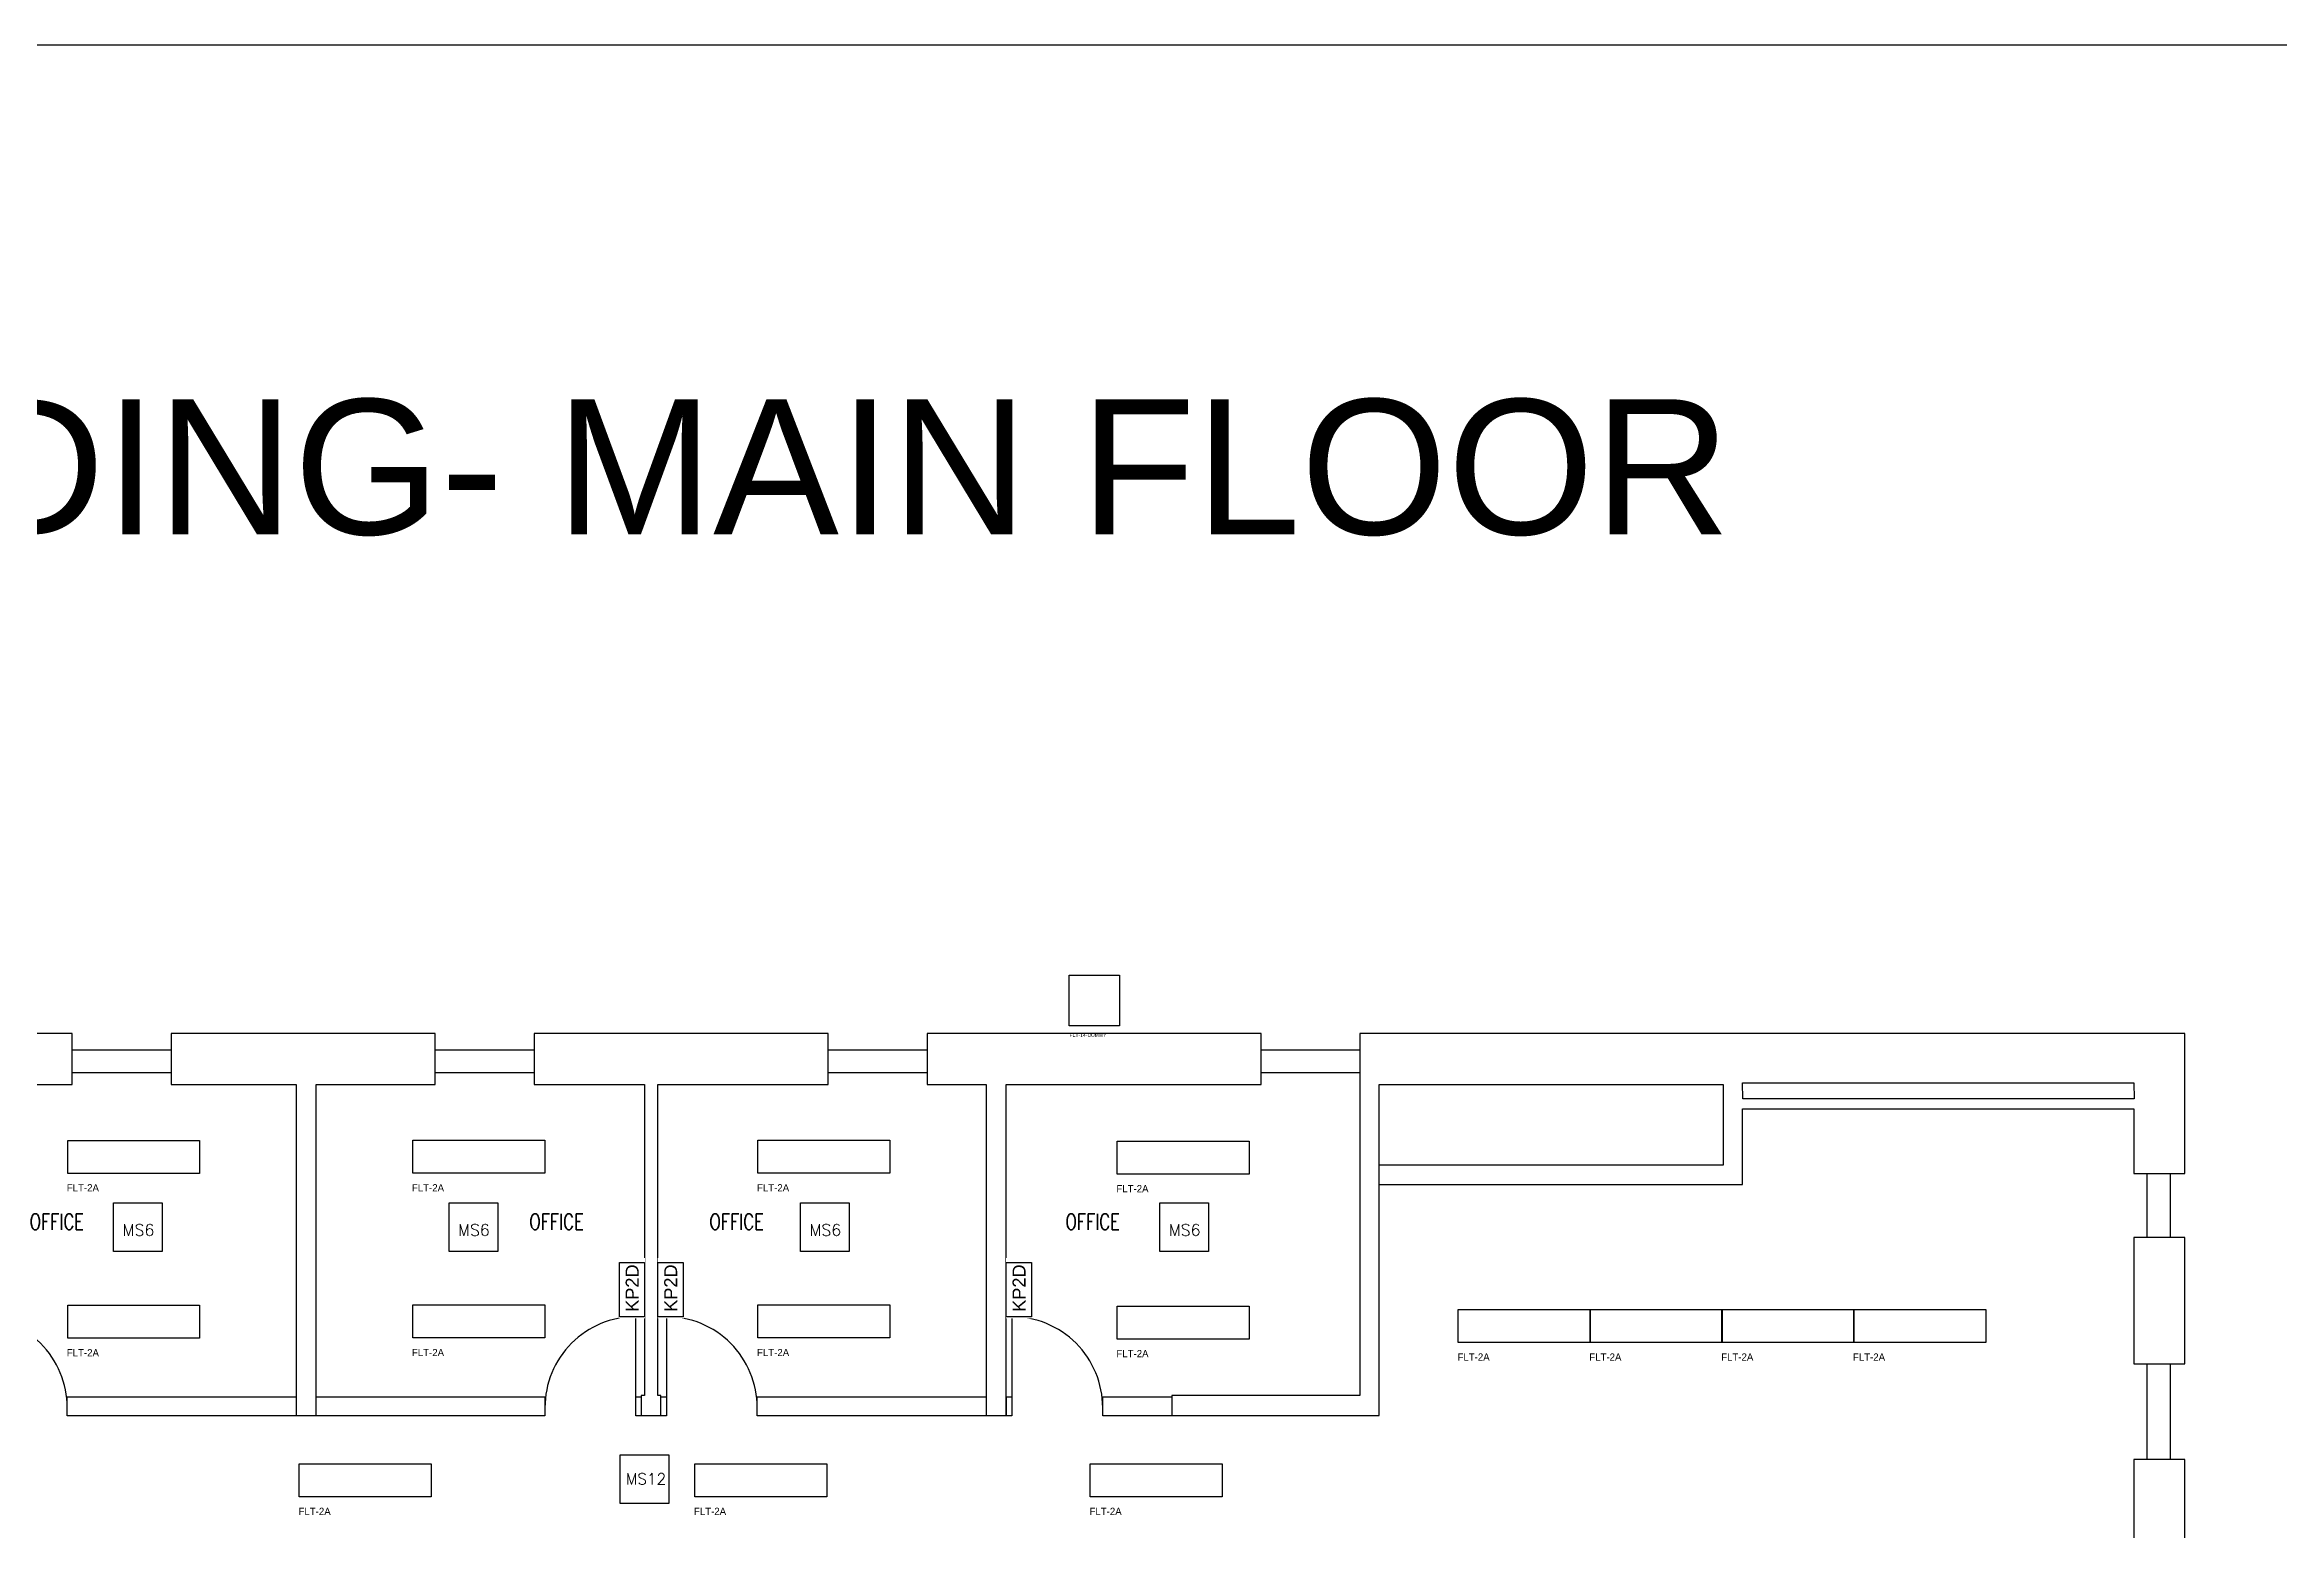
# Model space of a CAD drawing. Header units: feet. Extents: x 0 to 4382, y 0 to 3475.
# Drawn here: x 1939 to 3179, y 2651 to 3475 of the extents above; entities that cross this region are included whole.
import ezdxf
from ezdxf.enums import TextEntityAlignment as Align

# ---------------------------------------------------------------- set-up
doc = ezdxf.new("R2018")
doc.units = ezdxf.units.FT
doc.header["$MEASUREMENT"] = 0
doc.layers.get('0').update_dxf_attribs({"color": 255})
for name, color, linetype in [('FLT-FIXTURES', 3, 'Continuous'), ('FLT-NOTES', 7, 'Continuous'), ('FLT-PERIPHERALS', 6, 'Continuous')]:
    doc.layers.add(name, color=color, linetype=linetype)
doc.styles.add('MMM', font='arial.ttf')
doc.styles.add('SC-TEXT', font='romans.shx', dxfattribs={"width": 0.75})
doc.styles.add('SIMPLEX', font='simplex.shx')
doc.styles.get("Standard").update_dxf_attribs({"font": 'arial.ttf'})
doc.styles.add('Style-Arial', font='arial.ttf')

# ---------------------------------------------------------------- blocks, each defined once
blk = doc.blocks.new('FLT-2A')
at = {"layer": 'FLT-FIXTURES'}
blk.add_lwpolyline([(0, 18.3), (73.2, 18.3), (73.2, 0), (0, 0)], close=True, dxfattribs=at)
at = {"style": 'Style-Arial', "flags": 12}
blk.add_attdef('FLT-2A', text='', height=4, dxfattribs=at).set_placement((-0.5, -6.1), align=Align.TOP_LEFT)
blk = doc.blocks.new('FLT-14-DUMMY')
at = {"layer": 'FLT-FIXTURES'}
blk.add_lwpolyline([(0, 28), (28, 28), (28, 0), (0, 0)], close=True, dxfattribs=at)
blk.add_attdef('FLT-14-DUMMY', (0.2, -6.2), '', height=2)
blk = doc.blocks.new('FLT-MS6')
at = {"layer": 'FLT-PERIPHERALS'}
blk.add_lwpolyline([(0, 27), (27, 27), (27, 0), (0, 0)], close=True, dxfattribs=at)
at = {"layer": 'FLT-PERIPHERALS', "insert": (5, 15.2), "char_height": 6.41, "attachment_point": 1, "style": 'SIMPLEX'}
blk.add_mtext('MS6', dxfattribs=at)
blk = doc.blocks.new('FLT-MS12')
at = {"layer": 'FLT-PERIPHERALS'}
blk.add_lwpolyline([(0, 27), (27, 27), (27, 0), (0, 0)], close=True, dxfattribs=at)
at = {"layer": 'FLT-PERIPHERALS', "insert": (3.1, 16.8), "char_height": 6.21, "attachment_point": 1, "style": 'SIMPLEX'}
blk.add_mtext('MS12', dxfattribs=at)
blk = doc.blocks.new('FLT-KP2D')
at = {"layer": 'FLT-PERIPHERALS', "lineweight": 30, "insert": (2.7, 10.5), "char_height": 7.2, "attachment_point": 1, "bg_fill": 2}
blk.add_mtext('KP2D', dxfattribs=at)
at = {"layer": 'FLT-PERIPHERALS'}
blk.add_lwpolyline([(0, 14), (30, 14), (30, 0), (0, 0)], close=True, dxfattribs=at)

msp = doc.modelspace()

# ---------------------------------------------------------------- linework, layer by layer
for p, q in [((2078.6, 2714.6), (2089.7, 2714.6)), ((2270, 2714.6), (2281, 2714.6))]:
    msp.add_line(p, q)
for points in [[(0, 3475), (4381.8, 3475), (4381.8, 0), (0, 0)], [(2881.1, 2899.1), (3098.2, 2899.1), (3098.4, 2890.3), (2881.3, 2890.3)], [(3126.6, 2743.3), (3126.6, 2813.3), (3098.2, 2813.3), (3098.2, 2743.3)], [(3098.2, 2454.6), (3126.6, 2454.6), (3126.6, 2690.1), (3098.2, 2690.1)]]:
    msp.add_lwpolyline(points, close=True)
for points in [[(1951.5, 2719, 0.414214), (1901.1, 2769.4), (1901.1, 2714.4), (1898.1, 2714.4), (1898.1, 2725.6), (1896.3, 2725.6), (1896.3, 2898.1), (1954.3, 2898.1), (1954.3, 2926.5), (1834.1, 2926.5), (1834.1, 2898.1), (1888.9, 2898.1), (1888.9, 2725.6), (1887.1, 2725.6), (1887.1, 2714.4), (1884.1, 2714.4), (1884.1, 2769.4, 0.414214), (1833.7, 2719)], [(2334.4, 2719, 0.414214), (2284, 2769.4), (2284, 2714.4), (2281, 2714.4), (2281, 2725.6), (2279.3, 2725.6), (2279.3, 2898.1), (2373.8, 2898.1), (2373.8, 2926.5), (2210.6, 2926.5), (2210.6, 2898.1), (2271.9, 2898.1), (2271.9, 2725.6), (2270, 2725.6), (2270, 2714.4), (2267, 2714.4), (2267, 2769.4, 0.414214), (2216.6, 2719)], [(2526.1, 2719, 0.414214), (2475.7, 2769.4), (2475.7, 2714.4), (2472.7, 2714.4), (2472.7, 2724.9), (2475.7, 2724.9)]]:
    msp.add_lwpolyline(points, format="xyb")
for points in [[(2089.7, 2724.9), (2216.6, 2724.9), (2216.6, 2714.4), (2089.7, 2714.4), (2089.7, 2725.6), (2089.6, 2725.6), (2089.6, 2898.1), (2155.7, 2898.1), (2155.7, 2926.5), (2009.2, 2926.5), (2009.2, 2898.1), (2078.6, 2898.1), (2078.6, 2714.4), (1951.5, 2714.4), (1951.5, 2724.9), (2078.6, 2724.9)], [(2461.5, 2714.6), (2472.6, 2714.6), (2472.6, 2898.1), (2614, 2898.1), (2614, 2926.5), (2428.7, 2926.5), (2428.7, 2898.1), (2461.5, 2898.1), (2461.5, 2725.6), (2461.5, 2725.6), (2461.5, 2714.4), (2334.4, 2714.4), (2334.4, 2724.9), (2461.5, 2724.9)], [(2679.6, 2842.8), (2881.1, 2842.8), (2881.1, 2884.7), (3098.2, 2884.7), (3098.2, 2848.8), (3126.6, 2848.8), (3126.6, 2926.5), (2668.8, 2926.5), (2668.8, 2725.6), (2564.4, 2725.6), (2564.4, 2714.4), (2526.1, 2714.4), (2526.1, 2724.9), (2564.4, 2724.9)], [(1954.3, 2917.5), (2009.2, 2917.5)], [(2155.7, 2917.5), (2210.6, 2917.5)], [(2373.8, 2917.5), (2428.7, 2917.5)], [(2614, 2917.5), (2668.8, 2917.5)], [(2009.2, 2904.6), (1954.3, 2904.6)], [(2210.6, 2904.6), (2155.7, 2904.6)], [(2428.7, 2904.6), (2373.8, 2904.6)], [(2668.8, 2904.6), (2614, 2904.6)], [(2564.4, 2714.6), (2679.6, 2714.6), (2679.6, 2898.1), (2870.4, 2898.1), (2870.4, 2853.5), (2679.6, 2853.5)], [(3105.6, 2813.3), (3105.6, 2848.8)], [(3118.4, 2848.8), (3118.4, 2813.3)], [(3105.6, 2690.1), (3105.6, 2743.3)], [(3118.4, 2743.3), (3118.4, 2690.1)], [(2267, 2724.9), (2270, 2724.9)], [(2281, 2724.9), (2284, 2724.9)]]:
    msp.add_lwpolyline(points)

# ---------------------------------------------------------------- block references
at = {"layer": 'FLT-FIXTURES'}
msp.add_blockref('FLT-14-DUMMY', (2507.5, 2930.8), dxfattribs=at).add_auto_attribs({'FLT-14-DUMMY': 'FLT-14-DUMMY'})
ref = msp.add_blockref('FLT-2A', (1951.8, 2848.9), dxfattribs=at)
lines = msp.add_mtext('FLT-2A', dxfattribs={"layer": '0', "insert": (1951.3, 2842.9), "char_height": 4, "attachment_point": 1, "style": 'Style-Arial'})
ref.add_attrib('FLT-2A', '', (1951.3, 2842.9)).embed_mtext(lines)
ref = msp.add_blockref('FLT-2A', (2143.3, 2849), dxfattribs=at)
lines = msp.add_mtext('FLT-2A', dxfattribs={"layer": '0', "insert": (2142.8, 2842.9), "char_height": 4, "attachment_point": 1, "style": 'Style-Arial'})
ref.add_attrib('FLT-2A', '', (2142.8, 2842.9)).embed_mtext(lines)
ref = msp.add_blockref('FLT-2A', (2334.7, 2849), dxfattribs=at)
lines = msp.add_mtext('FLT-2A', dxfattribs={"layer": '0', "insert": (2334.3, 2842.9), "char_height": 4, "attachment_point": 1, "style": 'Style-Arial'})
ref.add_attrib('FLT-2A', '', (2334.3, 2842.9)).embed_mtext(lines)
ref = msp.add_blockref('FLT-2A', (2534.2, 2848.5), dxfattribs=at)
lines = msp.add_mtext('FLT-2A', dxfattribs={"layer": '0', "insert": (2533.7, 2842.4), "char_height": 4, "attachment_point": 1, "style": 'Style-Arial'})
ref.add_attrib('FLT-2A', '', (2533.7, 2842.4)).embed_mtext(lines)
ref = msp.add_blockref('FLT-2A', (1951.8, 2757.5), dxfattribs=at)
lines = msp.add_mtext('FLT-2A', dxfattribs={"layer": '0', "insert": (1951.3, 2751.4), "char_height": 4, "attachment_point": 1, "style": 'Style-Arial'})
ref.add_attrib('FLT-2A', '', (1951.3, 2751.4)).embed_mtext(lines)
ref = msp.add_blockref('FLT-2A', (2143.3, 2757.6), dxfattribs=at)
lines = msp.add_mtext('FLT-2A', dxfattribs={"layer": '0', "insert": (2142.8, 2751.5), "char_height": 4, "attachment_point": 1, "style": 'Style-Arial'})
ref.add_attrib('FLT-2A', '', (2142.8, 2751.5)).embed_mtext(lines)
ref = msp.add_blockref('FLT-2A', (2334.7, 2757.6), dxfattribs=at)
lines = msp.add_mtext('FLT-2A', dxfattribs={"layer": '0', "insert": (2334.3, 2751.5), "char_height": 4, "attachment_point": 1, "style": 'Style-Arial'})
ref.add_attrib('FLT-2A', '', (2334.3, 2751.5)).embed_mtext(lines)
ref = msp.add_blockref('FLT-2A', (2534.2, 2757), dxfattribs=at)
lines = msp.add_mtext('FLT-2A', dxfattribs={"layer": '0', "insert": (2533.7, 2750.9), "char_height": 4, "attachment_point": 1, "style": 'Style-Arial'})
ref.add_attrib('FLT-2A', '', (2533.7, 2750.9)).embed_mtext(lines)
ref = msp.add_blockref('FLT-2A', (2723.4, 2755.1), dxfattribs=at)
lines = msp.add_mtext('FLT-2A', dxfattribs={"layer": '0', "insert": (2723, 2749), "char_height": 4, "attachment_point": 1, "style": 'Style-Arial'})
ref.add_attrib('FLT-2A', '', (2723, 2749)).embed_mtext(lines)
ref = msp.add_blockref('FLT-2A', (2796.6, 2755.1), dxfattribs=at)
lines = msp.add_mtext('FLT-2A', dxfattribs={"layer": '0', "insert": (2796.1, 2749), "char_height": 4, "attachment_point": 1, "style": 'Style-Arial'})
ref.add_attrib('FLT-2A', '', (2796.1, 2749)).embed_mtext(lines)
ref = msp.add_blockref('FLT-2A', (2869.7, 2755.1), dxfattribs=at)
lines = msp.add_mtext('FLT-2A', dxfattribs={"layer": '0', "insert": (2869.3, 2749), "char_height": 4, "attachment_point": 1, "style": 'Style-Arial'})
ref.add_attrib('FLT-2A', '', (2869.3, 2749)).embed_mtext(lines)
ref = msp.add_blockref('FLT-2A', (2942.9, 2755.1), dxfattribs=at)
lines = msp.add_mtext('FLT-2A', dxfattribs={"layer": '0', "insert": (2942.4, 2749), "char_height": 4, "attachment_point": 1, "style": 'Style-Arial'})
ref.add_attrib('FLT-2A', '', (2942.4, 2749)).embed_mtext(lines)
ref = msp.add_blockref('FLT-2A', (2080.3, 2669.5), dxfattribs=at)
lines = msp.add_mtext('FLT-2A', dxfattribs={"layer": '0', "insert": (2079.9, 2663.4), "char_height": 4, "attachment_point": 1, "style": 'Style-Arial'})
ref.add_attrib('FLT-2A', '', (2079.9, 2663.4)).embed_mtext(lines)
ref = msp.add_blockref('FLT-2A', (2299.8, 2669.5), dxfattribs=at)
lines = msp.add_mtext('FLT-2A', dxfattribs={"layer": '0', "insert": (2299.3, 2663.4), "char_height": 4, "attachment_point": 1, "style": 'Style-Arial'})
ref.add_attrib('FLT-2A', '', (2299.3, 2663.4)).embed_mtext(lines)
ref = msp.add_blockref('FLT-2A', (2519.2, 2669.5), dxfattribs=at)
lines = msp.add_mtext('FLT-2A', dxfattribs={"layer": '0', "insert": (2518.8, 2663.4), "char_height": 4, "attachment_point": 1, "style": 'Style-Arial'})
ref.add_attrib('FLT-2A', '', (2518.8, 2663.4)).embed_mtext(lines)
at = {"layer": 'FLT-PERIPHERALS'}
for name, p in [('FLT-MS6', (1977.3, 2805.5)), ('FLT-MS6', (2163.4, 2805.5)), ('FLT-MS6', (2358.4, 2805.5)), ('FLT-MS6', (2557.8, 2805.5)), ('FLT-MS12', (2258.4, 2665.7))]:
    msp.add_blockref(name, p, dxfattribs=at)

# ---------------------------------------------------------------- texts
at = {"layer": 'FLT-NOTES', "insert": (1425.2, 3278.3), "char_height": 75, "width": 1872.089, "attachment_point": 1, "style": 'MMM'}
msp.add_mtext('BDF BUILDING- MAIN FLOOR', dxfattribs=at)

# ---------------------------------------------------------------- next in the draw order: block references
at = {"layer": 'FLT-PERIPHERALS', "rotation": 90}
for p in [(2271.9, 2769.4), (2293.3, 2769.4), (2486.6, 2769.4)]:
    msp.add_blockref('FLT-KP2D', p, dxfattribs=at)

# ---------------------------------------------------------------- next in the draw order: texts
at = {"insert": (2505.5, 2826.5), "char_height": 8.85, "width": 20.437, "attachment_point": 1, "line_spacing_factor": 0.938532, "style": 'SC-TEXT', "bg_fill": 3, "box_fill_scale": 1.25, "bg_fill_color": 7, "bg_fill_transparency": 0}
msp.add_mtext('OFFICE', dxfattribs=at)
at = {"layer": 'FLT-NOTES', "char_height": 8.85, "width": 20.437, "attachment_point": 1, "line_spacing_factor": 0.938532, "style": 'SC-TEXT', "bg_fill": 3, "box_fill_scale": 1.25, "bg_fill_color": 7, "bg_fill_transparency": 0}
for insert in [(1930.7, 2826.5), (2208, 2826.5), (2307.9, 2826.5)]:
    msp.add_mtext('OFFICE', dxfattribs=dict(at, insert=insert))

doc.saveas('drawing.dxf')
